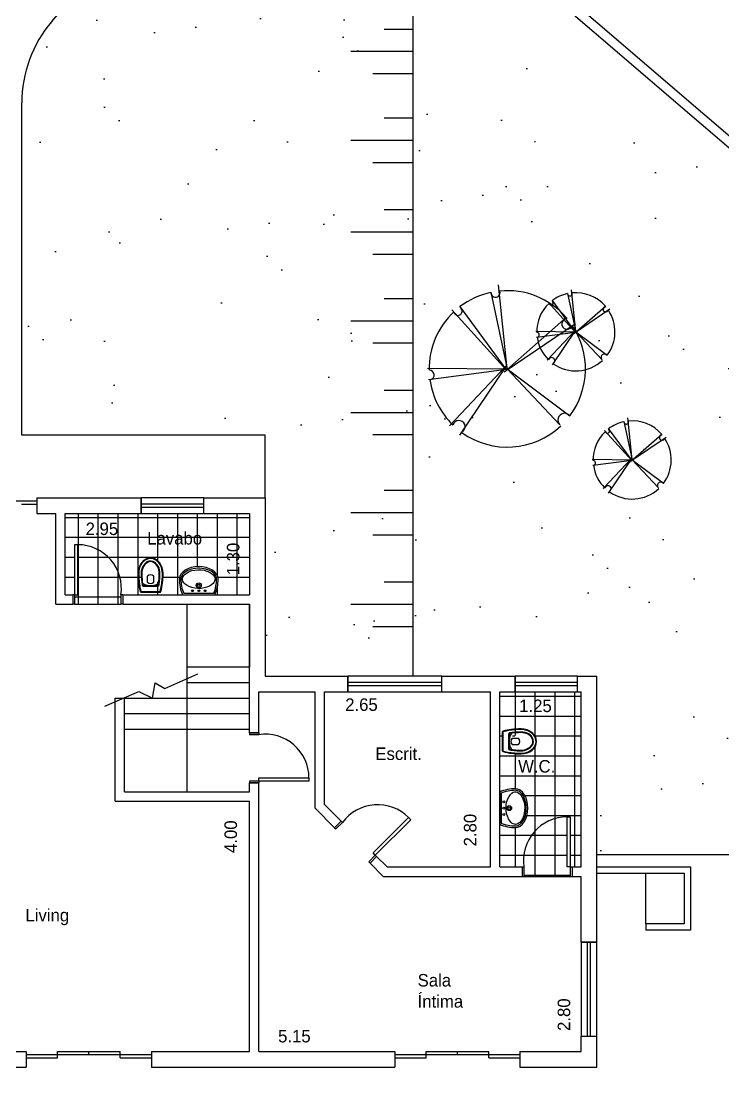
# Model space of a CAD drawing. Extents: x 3.9 to 83.6, y 2.5 to 52.9.
# Drawn here: x 23.47 to 34.69, y 25.51 to 42.72 of the extents above; entities that cross this region are included whole.
import ezdxf

# ---------------------------------------------------------------- set-up
doc = ezdxf.new("R2010")
doc.units = 0
doc.layers.get('0').update_dxf_attribs({"linetype": 'CONTINUOUS'})
doc.layers.get('DEFPOINTS').update_dxf_attribs({"linetype": 'CONTINUOUS'})
for name, color, linetype in [('ARV', 3, 'CONTINUOUS'), ('BLOCO', 5, 'CONTINUOUS'), ('BLOCOS', 5, 'CONTINUOUS'), ('CINZA', 8, 'CONTINUOUS'), ('HACHURA', 1, 'CONTINUOUS'), ('JARDIM', 3, 'CONTINUOUS'), ('PAREDE', 7, 'CONTINUOUS')]:
    doc.layers.add(name, color=color, linetype=linetype)
doc.styles.add('PADRÃO', font='', dxfattribs={"height": 0.2})
doc.styles.get('PADRÃO').set_extended_font_data('AvantGarde Bk BT')
doc.dimstyles.new('PADRÃOS', dxfattribs={"dimtxt": 0.15, "dimasz": 0.1, "dimexe": 1.25, "dimexo": 0.625, "dimgap": 0.1, "dimtad": 0, "dimjust": 1, "dimzin": 1, "dimdsep": 46, "dimtxsty": 'PADRÃO', "dimcen": 2.5, "dimse1": 1, "dimse2": 1, "dimsd1": 1, "dimsd2": 1, "dimclrt": 1, "dimadec": 0, "dimazin": 0, "dimtfac": 1, "dimtdec": 4, "dimtmove": 0, "dimatfit": 3, "dimfxl": 1, "dimtolj": 1, "dimtzin": 0, "dimarcsym": 0})
pattern_1 = [(0, (-121.6713753853966, -118.2436205447964), (0, 0.3175), []), (90, (-121.6713753853966, -118.2436205447964), (-0.3175, 1.944062586693024e-17), [])]
pattern_2 = [(37.50000000000001, (-121.6713753853966, -118.2436205447964), (-0.08000156479920228, 2.447066186646712), [0, -1.9304, 0, -2.159, 0, -2.06375]), (7.499999999999999, (-121.6713753853966, -118.2436205447964), (2.247616415690013, 3.584125502841772), [0, -1.0414, 0, -1.7399, 0, -0.6667500000000001]), (327.5, (-123.2334753853966, -118.2436205447964), (3.95496185120729, 0.007185923392728455), [0, -0.635, 0, -2.286, 0, -2.9845]), (317.5, (-123.2334753853966, -118.2436205447964), (3.817782262361486, 1.114646616286081), [0, -0.3175, 0, -1.4986, 0, -1.7145])]

# ---------------------------------------------------------------- blocks, each defined once
blk = doc.blocks.new('J1')
at = {"layer": 'BLOCO'}
for p, q in [((0, 0.25), (0, 0)), ((1, 0.25), (0, 0.25)), ((1, 0), (1, 0.25)), ((1, 0.1500000000000057), (0, 0.1500000000000057)), ((0, 0.09999999999999432), (1, 0.09999999999999432)), ((0, 0), (1, 0))]:
    blk.add_line(p, q, dxfattribs=at)
blk = doc.blocks.new('J15')
at = {"layer": 'BLOCO'}
for p, q in [((1.5, 0.25), (0, 0.25)), ((0, 0.25), (0, 0)), ((1.5, 0), (1.5, 0.25)), ((1.5, 0.1500000000000057), (0, 0.1500000000000057)), ((0, 0.09999999999999432), (1.5, 0.09999999999999432)), ((0, 0), (1.5, 0))]:
    blk.add_line(p, q, dxfattribs=at)
blk = doc.blocks.new('P80D15')
at = {"layer": 'BLOCO', "ltscale": 0.015}
for p, q in [((0, 0.1500000000000057), (0, 0)), ((0, 0.1500000000000341), (0.03000000000000114, 0.1500000000000341)), ((0, 2.842170943040401e-14), (0.03000000000000114, 0)), ((0.03000000000000114, 0.1500000000000057), (0.03000000000000114, 0)), ((0.7700000000000102, 0.1500000000000057), (0.7700000000000102, 0)), ((0.7700000000000102, 0.1500000000000057), (0.8000000000000114, 0.1500000000000057)), ((0.7699999999999818, 0), (0.8000000000000114, 0)), ((0.8000000000000114, 0.1500000000000057), (0.8000000000000114, 0))]:
    blk.add_line(p, q, dxfattribs=at)
at = {"layer": 'BLOCO'}
blk.add_lwpolyline([(0.7700000000000102, 0.1500000000000057), (0.7199999999999989, 0.1500000000000057), (0.7199999999999989, 0.950000000000017), (0.7700000000000102, 0.950000000000017)], close=True, dxfattribs=at)
at = {"layer": 'BLOCO', "ltscale": 0.015}
blk.add_arc((0.7199999999999989, 0.2524375000000134), 0.6975625000000036, 89.99999999999959, 188.444460412286, dxfattribs=at)
blk = doc.blocks.new('P80E15')
at = {"layer": 'BLOCO', "ltscale": 0.015}
for p, q in [((0.03000000000000114, 0.1500000000000057), (0, 0.1500000000000057)), ((0, 0.1500000000000057), (0, 0)), ((0.03000000000000114, 2.842170943040401e-14), (0, 0)), ((0.03000000000000114, 0.1500000000000057), (0.03000000000000114, 0)), ((0.8000000000000114, 0.1500000000000341), (0.7700000000000102, 0.1500000000000341)), ((0.7700000000000102, 0.1500000000000057), (0.7700000000000102, 0)), ((0.8000000000000114, 2.842170943040401e-14), (0.7700000000000102, 5.684341886080801e-14)), ((0.8000000000000114, 0.1500000000000057), (0.8000000000000114, 0))]:
    blk.add_line(p, q, dxfattribs=at)
at = {"layer": 'BLOCO'}
blk.add_lwpolyline([(0.03000000000000114, 0.1500000000000057), (0.0800000000000125, 0.1500000000000057), (0.0800000000000125, 0.950000000000017), (0.03000000000000114, 0.950000000000017)], close=True, dxfattribs=at)
at = {"layer": 'BLOCO', "ltscale": 0.015}
blk.add_arc((0.0800000000000125, 0.2524375000000134), 0.6975625000000036, 351.555539587714, 90.00000000000041, dxfattribs=at)
blk = doc.blocks.new('A_03')
at = {"layer": 'ARV'}
for p, q in [((-0.032337625504681, 0.05443275957492233), (-0.1019798469358193, 0.7261946558607519)), ((-0.1642795977368223, 0.6668615598597967), (-0.032337625504681, 0.05443275957492233)), ((-0.03968009613487311, 0.04386405184976638), (-0.4757783517417806, 0.5259454568575279)), ((-0.4134786009408344, 0.5556120048580055), (-0.03968009613487311, 0.04386405184976638)), ((-0.05748002493510285, 0.02903077784952757), (0.4409179814728645, 0.4666123608565726)), ((0.5121176966740109, 0.4146959018557368), (-0.05748002493510285, 0.02903077784952757)), ((-0.03968009613487311, 0.05128068884988579), (-0.6715775685449898, 0.0586973258500052)), ((-0.6626776041447897, -0.0303023181514277), (-0.03968009613487311, 0.05128068884988579)), ((-0.493578280542124, -0.4011341681573413), (-0.03968009613487311, 0.08094723685036342)), ((-0.03968009613487311, 0.08094723685036342), (-0.4134786009408344, -0.4753005381585353)), ((-0.032337625504681, 0.05443275957492233), (0.4676178746732944, -0.3195511611560278)), ((0.3875181950720048, -0.3937175311572219), (-0.032337625504681, 0.05443275957492233))]:
    blk.add_line(p, q, dxfattribs=at)
for centre, radius, start, end in [((-0.032337625504681, 0.05443275957492233), 0.625, 102.1580021321499, 127.2525657253544), ((-0.1274007985194316, 0.6640590258750763), 0.0369851325325624, 175.6542691674021, 19.69378780220451), ((-0.032337625504681, 0.05443275957492233), 0.625, 41.05407258653979, 95.53111248444131), ((-0.4268285475410494, 0.5158291639893946), 0.03342961899939723, 201.2820980855948, 48.27356464714219), ((-0.032337625504681, 0.05443275957492233), 0.625, 133.2426416252084, 180.9743240911506), ((0.4457326779623259, 0.4136262157234682), 0.04269394024099429, 89.20944815037899, 344.6285751873363), ((-0.032337625504681, 0.05443275957492233), 0.625, 323.20224696077, 33.82113850428491), ((-0.655096152989131, 0.006088647395870339), 0.03779840815212959, 285.684587972767, 88.0009588524843), ((-0.032337625504681, 0.05443275957492233), 0.625, 187.8759657920728, 225.8833292057394), ((0.4262195554180721, -0.3551779883457584), 0.05461768626331568, 40.71483655850493, 224.8799671179474), ((-0.4191915611808099, -0.4078929817018206), 0.04974913855978236, 310.6567489998404, 163.4448207669662), ((-0.032337625504681, 0.05443275957492233), 0.625, 234.6714608478307, 313.1329856187737)]:
    blk.add_arc(centre, radius, start, end, dxfattribs=at)
blk = doc.blocks.new('*D32')
at = {"layer": 'DEFPOINTS', "color": 0, "linetype": 'ByBlock', "ltscale": 0.015}
for p in [(145.8357540076092, 153.0989705074104), (148.7857540076092, 153.0989705074104), (148.7857540076092, 152.8520087172296)]:
    blk.add_point(p, dxfattribs=at)
at = {"color": 1, "linetype": 'ByBlock', "ltscale": 0.015, "insert": (146.4249710405762, 152.8520087172296), "char_height": 0.2, "attachment_point": 5, "style": 'PADRÃO'}
blk.add_mtext('\\A1;2.95', dxfattribs=at)
blk = doc.blocks.new('*D33')
at = {"layer": 'DEFPOINTS', "color": 0, "linetype": 'ByBlock', "ltscale": 0.015}
for p in [(148.5247945223421, 153.0989705074104), (148.7857540076092, 153.0989705074104), (148.7857540076092, 151.7989705074104)]:
    blk.add_point(p, dxfattribs=at)
at = {"color": 1, "linetype": 'ByBlock', "ltscale": 0.015, "insert": (148.5247945223421, 152.3701930348829), "char_height": 0.2, "attachment_point": 5, "rotation": 90, "style": 'PADRÃO'}
blk.add_mtext('\\A1;1.30', dxfattribs=at)
blk = doc.blocks.new('*D38')
at = {"layer": 'DEFPOINTS', "color": 0, "linetype": 'ByBlock', "ltscale": 0.015}
for p in [(148.7857540076092, 144.9359863430132), (143.6857540076092, 144.4989705074104), (148.7857540076092, 144.4989705074104)]:
    blk.add_point(p, dxfattribs=at)
at = {"color": 1, "linetype": 'ByBlock', "ltscale": 0.015, "insert": (144.252168842774, 144.9359863430132), "char_height": 0.2, "attachment_point": 5, "style": 'PADRÃO'}
blk.add_mtext('\\A1;5.10', dxfattribs=at)
blk = doc.blocks.new('*D39')
at = {"layer": 'DEFPOINTS', "color": 0, "linetype": 'ByBlock', "ltscale": 0.015}
for p in [(148.7857540076092, 148.4989705074104), (148.4864081886451, 144.4989705074104), (148.7857540076092, 144.4989705074104)]:
    blk.add_point(p, dxfattribs=at)
at = {"color": 1, "linetype": 'ByBlock', "ltscale": 0.015, "insert": (148.4864081886451, 147.9328303975203), "char_height": 0.2, "attachment_point": 5, "rotation": 90, "style": 'PADRÃO'}
blk.add_mtext('\\A1;4.00', dxfattribs=at)
blk = doc.blocks.new('*D40')
at = {"layer": 'DEFPOINTS', "color": 0, "linetype": 'ByBlock', "ltscale": 0.015}
for p in [(152.7857540076092, 150.2489705074104), (154.0303113588907, 150.2489705074104), (154.0303113588907, 150.0230237951251)]:
    blk.add_point(p, dxfattribs=at)
at = {"color": 1, "linetype": 'ByBlock', "ltscale": 0.015, "insert": (153.3571138977191, 150.0230237951251), "char_height": 0.2, "attachment_point": 5, "style": 'PADRÃO'}
blk.add_mtext('\\A1;1.25', dxfattribs=at)
blk = doc.blocks.new('*D41')
at = {"layer": 'DEFPOINTS', "color": 0, "linetype": 'ByBlock', "ltscale": 0.015}
for p in [(149.9857540076092, 150.2489705074104), (152.6357540076092, 150.2489705074104), (152.6357540076092, 150.042191677999)]:
    blk.add_point(p, dxfattribs=at)
at = {"color": 1, "linetype": 'ByBlock', "ltscale": 0.015, "insert": (150.5749710405762, 150.042191677999), "char_height": 0.2, "attachment_point": 5, "style": 'PADRÃO'}
blk.add_mtext('\\A1;2.65', dxfattribs=at)
blk = doc.blocks.new('*D42')
at = {"layer": 'DEFPOINTS', "color": 0, "linetype": 'ByBlock', "ltscale": 0.015}
for p in [(152.3136538768138, 150.2489705074104), (152.6357540076092, 150.2489705074104), (152.6357540076092, 147.4489705074104)]:
    blk.add_point(p, dxfattribs=at)
at = {"color": 1, "linetype": 'ByBlock', "ltscale": 0.015, "insert": (152.3136538768138, 148.0380501777401), "char_height": 0.2, "attachment_point": 5, "rotation": 90, "style": 'PADRÃO'}
blk.add_mtext('\\A1;2.80', dxfattribs=at)
blk = doc.blocks.new('*D43')
at = {"layer": 'DEFPOINTS', "color": 0, "linetype": 'ByBlock', "ltscale": 0.015}
for p in [(153.8132047202257, 147.2989705074104), (154.0857540076092, 147.2989705074104), (154.0857540076092, 144.4989705074104)]:
    blk.add_point(p, dxfattribs=at)
at = {"color": 1, "linetype": 'ByBlock', "ltscale": 0.015, "insert": (153.8132047202257, 145.0880501777401), "char_height": 0.2, "attachment_point": 5, "rotation": 90, "style": 'PADRÃO'}
blk.add_mtext('\\A1;2.80', dxfattribs=at)
blk = doc.blocks.new('*D44')
at = {"layer": 'DEFPOINTS', "color": 0, "linetype": 'ByBlock', "ltscale": 0.015}
for p in [(154.0857540076092, 144.7436651042603), (148.9357540076092, 144.4989705074104), (154.0857540076092, 144.4989705074103)]:
    blk.add_point(p, dxfattribs=at)
at = {"color": 1, "linetype": 'ByBlock', "ltscale": 0.015, "insert": (149.5023062054114, 144.7436651042603), "char_height": 0.2, "attachment_point": 5, "style": 'PADRÃO'}
blk.add_mtext('\\A1;5.15', dxfattribs=at)
blk = doc.blocks.new('VASOSAN')
at = {"layer": 'BLOCOS'}
for p, q in [((-0.04999870165021036, 0.1999637913173729), (-0.04999870165021036, 0.300036208682684)), ((0.05000129834978395, 0.2000000000000171), (0.05000129834978395, 0.3000000000000398)), ((-0.1449592708755176, 0.04000000000002046), (0.1449618675667352, 0.04000000000002046)), ((-0.144958964094414, 0.05000000000001137), (0.144958964094414, 0.05000000000001137)), ((-0.1156907586723577, 0.1400000000000148), (0.1156608751354042, 0.1400000000000148)), ((-0.1156899891503542, 0.1500000000000057), (0.1156563640565906, 0.1500000000000057))]:
    blk.add_line(p, q, dxfattribs=at)
for centre, radius, start, end in [((-1.681254687468936e-05, 0.2500000000000284), 0.07072348561596478, 44.98962509969003, 134.9688828081831), ((-1.681254687468936e-05, 0.2500000000000284), 0.07072348561596478, 225.0311171918169, 315.01037490031), ((-0.1449592708755176, 0.06000000000784667), 0.02, 195.5363314444965, 269.9999999879495), ((-0.1449589640944282, 0.0600000000000307), 0.01, 195.5346797106506, 270), ((-0.1156907586724003, 0.1599999999999966), 0.02, 189.3867869031125, 270.0000000001221), ((-0.1156899891503826, 0.1599999999999113), 0.01, 189.3843767903272, 270.0000000002443), ((0.1156563640566048, 0.1599999999999397), 0.01, 269.9999999999185, 350.5758748885445), ((0.1156608751354185, 0.1600000000000534), 0.02, 269.9999999999593, 350.5771305827586), ((0.1449589640941156, 0.06000000000059913), 0.01, 270.0000000017912, 344.483103753554), ((0.1449618675666784, 0.06000000000008754), 0.02, 270.0000000001221, 344.463668535786)]:
    blk.add_arc(centre, radius, start, end, dxfattribs=at)
for centre, major_axis, ratio, start_param, end_param in [((1.298349786793551e-06, 0.3400000000000034), (0, 0.25), 0.8000000000000114, 4.71238898038469, 7.853981633974483), ((1.298349786793551e-06, 0.3400000000000034), (0, 0.5), 0.4000000000000057, 1.570796326794897, 2.178171401941273), ((3.162615456631102e-06, 0.2000000000000171), (-0.1315416254084454, 0), 0.380107846735427, 0, 3.141592653589793), ((1.298349786793551e-06, 0.3400000000000034), (0, 0.5), 0.4000000000000057, 4.10501390519934, 4.71238898038469)]:
    blk.add_ellipse(centre, major_axis=major_axis, ratio=ratio, start_param=start_param, end_param=end_param, dxfattribs=at)
for points, knots in [([(0.1900012983497845, 0.3400000000000034), (0.1900012983497845, 0.3848761319792686), (0.1797393390216371, 0.4296688513161939), (0.1275724019719462, 0.5345347987748141), (0.06728061332151469, 0.5774883381547511), (-0.05557463358574921, 0.5822833263597715), (-0.1176873313140447, 0.5442092108278018), (-0.1772271428546759, 0.4396819034496957), (-0.1899987016502109, 0.3899119131999385), (-0.1899987016502109, 0.3400000000000034)], [4.71238898038469, 4.71238898038469, 4.71238898038469, 4.71238898038469, 5.268704666077937, 5.268704666077937, 6.251971787216637, 6.251971787216637, 7.235238908355337, 7.235238908355337, 7.853981633974483, 7.853981633974483, 7.853981633974483, 7.853981633974483]), ([(0.1500012983497925, 0.3400000000000034), (0.1500012983497925, 0.3788440209133057), (0.1410350669412708, 0.4175642631073231), (0.09785548235792874, 0.5046356523495774), (0.05186252916044509, 0.5365242863162791), (-0.035906470330346, 0.5428969122828846), (-0.08268716521656927, 0.5186239494114204), (-0.136675398657502, 0.4336095243094746), (-0.1499987016502189, 0.3869668551708401), (-0.1499987016502189, 0.3400000000000034)], [4.71238898038469, 4.71238898038469, 4.71238898038469, 4.71238898038469, 5.267303564860582, 5.267303564860582, 6.225165062483076, 6.225165062483076, 7.18302656010557, 7.18302656010557, 7.853981633974483, 7.853981633974483, 7.853981633974483, 7.853981633974483]), ([(0.1400012983497874, 0.3400000000000034), (0.1400012983497874, 0.3772837390730786), (0.1313244408788421, 0.4146147677288923), (0.08614040026922964, 0.5057958350239744), (0.03502463044166859, 0.5349710805647021), (-0.04931088296146413, 0.5246485128546965), (-0.08846614740087944, 0.4978919085569657), (-0.1301770436703151, 0.4186244413023701), (-0.139998701650228, 0.3793231752999873), (-0.139998701650228, 0.3400000000000034)], [4.71238898038469, 4.71238898038469, 4.71238898038469, 4.71238898038469, 5.266984672173268, 5.266984672173268, 6.376176055750425, 6.376176055750425, 7.268653195712185, 7.268653195712185, 7.853981633974483, 7.853981633974483, 7.853981633974483, 7.853981633974483]), ([(-0.1899987016502109, 0.3400000000000034), (-0.1899987016502109, 0.2628456380244302), (-0.1826597402104682, 0.1857481592563204), (-0.1646350625580055, 0.0962993025843275), (-0.1598779088782436, 0.07633152029333701), (-0.1545936493339752, 0.05732178411361133)], [1.570796326794897, 1.570796326794897, 1.570796326794897, 1.570796326794897, 2.037455774227855, 2.037455774227855, 2.178171373096618, 2.178171373096618, 2.178171373096618, 2.178171373096618]), ([(0.1255213970934932, 0.158362586435743), (0.1304959230626253, 0.1883329397418549), (0.1342856674288981, 0.2197754344096836), (0.1388984311594896, 0.280892952358073), (0.1400012983497874, 0.3104504303007616), (0.1400012983497874, 0.3400000000000034)], [4.319424209334854, 4.319424209334854, 4.319424209334854, 4.319424209334854, 4.526146784234752, 4.526146784234752, 4.71238898038469, 4.71238898038469, 4.71238898038469, 4.71238898038469]), ([(0.1353910129756457, 0.1567256052765629), (0.1406375926198677, 0.1883393074453181), (0.1445703338030171, 0.2215366219332111), (0.1489940345178695, 0.2833246268364178), (0.1500012983497925, 0.3116621455754114), (0.1500012983497925, 0.3400000000000034)], [4.319414935773391, 4.319414935773391, 4.319414935773391, 4.319414935773391, 4.53527739023095, 4.53527739023095, 4.71238898038469, 4.71238898038469, 4.71238898038469, 4.71238898038469]), ([(0.1545944801337669, 0.0573247746568768), (0.1714080019636555, 0.1178830224408784), (0.1827947395838834, 0.188231392050767), (0.1891612343353728, 0.2873542333339003), (0.1900012983497845, 0.3136769834079587), (0.1900012983497845, 0.3400000000000034)], [4.105016649121983, 4.105016649121983, 4.105016649121983, 4.105016649121983, 4.553177186481221, 4.553177186481221, 4.71238898038469, 4.71238898038469, 4.71238898038469, 4.71238898038469])]:
    blk.add_open_spline(points, degree=3, knots=knots, dxfattribs=at)
for points in [[(-0.1499987016502189, 0.3400000000000034), (-0.1499987016502189, 0.2771333061211863), (-0.1449377691834997, 0.2142947379843179), (-0.1354229546785177, 0.1567380311504962)], [(-0.1399987016502138, 0.3400000000000034), (-0.1399987016502138, 0.2776703725988909), (-0.1349701841103865, 0.2153313553609451), (-0.1255561557510418, 0.1583694305881238)]]:
    blk.add_open_spline(points, degree=3, dxfattribs=at)
blk = doc.blocks.new('LAVAT')
at = {"layer": 'BLOCOS'}
for p, q in [((-0.2573623180961135, 0), (0.2573623180960993, 0)), ((-0.2410322495695425, 0.02500000000000568), (0.2410322495695283, 0.02500000000000568))]:
    blk.add_line(p, q, dxfattribs=at)
for centre, radius in [((-2.842170943040401e-14, 0.1500000000000057), 0.04), ((-0.09999999999999432, 0.06499999999999773), 0.015), ((-2.842170943040401e-14, 0.1500000000000057), 0.02), ((0, 0.06499999999999773), 0.015), ((0.09999999999999432, 0.06499999999999773), 0.015)]:
    blk.add_circle(centre, radius, dxfattribs=at)
for centre, radius, start, end in [((0.3099999999999739, 0.25), 0.6200000000000045, 180, 203.779994731564), ((0.3099999999999739, 0.25), 0.5951987399818819, 180.0000000000055, 202.2113997706397), ((-0.3099999999999739, 0.25), 0.5951987399818819, 337.7886002293573, 359.9999999999946), ((-0.3099999999999739, 0.25), 0.6200000000000045, 336.2200052684331, 7.016477563892661e-15)]:
    blk.add_arc(centre, radius, start, end, dxfattribs=at)
blk.add_ellipse((-2.842170943040401e-14, 0.25), major_axis=(0.3100000000000023, 0), ratio=0.645161290322576, start_param=0, end_param=3.141592653589793, dxfattribs=at)
for points, knots in [([(0.2849999999999824, 0.2500000000000284), (0.2849999999999682, 0.300317964642403), (0.2452497040517159, 0.3541887687748044), (0.1008916727811169, 0.4227595909021034), (3.167234224576987e-05, 0.4339558931305021), (-0.1743068501371283, 0.3989778962069579), (-0.2442601782461509, 0.3532994974840165), (-0.2803506487652356, 0.2860131679577762), (-0.2851229441039038, 0.2679846562883483), (-0.285198739981908, 0.2499999999999716)], [0, 0, 0, 0, 0.9361481793933827, 0.9361481793933827, 1.872296358786765, 1.872296358786765, 2.808444538180148, 2.808444538180148, 3.13938546545754, 3.13938546545754, 3.13938546545754, 3.13938546545754]), ([(0.2599999999999625, 0.2500000000000284), (0.2599999999999625, 0.2784978981889878), (0.242078010852012, 0.3126567214920613), (0.1643569005752425, 0.3704649949829673), (0.1030052039381815, 0.3920693254798095), (-0.02877373062847255, 0.4037223597623836), (-0.0976825814684048, 0.3936467971219031), (-0.2034406750199054, 0.3477822861136133), (-0.2396263539294523, 0.3143366745038918), (-0.2661732608932681, 0.2526194074667387), (-0.2627272874450739, 0.2240541362115209), (-0.2158391141528142, 0.162032776211305), (-0.168127663237712, 0.1314918993692231), (-0.04805875393354597, 0.09792981637818343), (0.02266607553652022, 0.095757041570522), (0.1477154277714732, 0.1225128520000851), (0.2007272141554637, 0.1503951910720218), (0.2508407150234859, 0.2045307616155014), (0.2599999999999767, 0.2286312563089723), (0.2599999999999625, 0.2500000000000284)], [0, 0, 0, 0, 0.718091798041799, 0.718091798041799, 1.436183596083598, 1.436183596083598, 2.154275394125397, 2.154275394125397, 2.872367192167196, 2.872367192167196, 3.590458990208995, 3.590458990208995, 4.308550788250794, 4.308550788250794, 5.026642586292593, 5.026642586292593, 5.744734384334392, 5.744734384334392, 6.283185307179586, 6.283185307179586, 6.283185307179586, 6.283185307179586])]:
    blk.add_open_spline(points, degree=3, knots=knots, dxfattribs=at)

msp = doc.modelspace()

# ---------------------------------------------------------------- hatches: boundary and pattern name
at = {"layer": 'HACHURA', "ltscale": 0.015}
h = msp.add_hatch(dxfattribs=at)
h.set_pattern_fill('NET', color=256, scale=0.1, style=0)
h.set_pattern_definition(pattern_1)
h.paths.add_polyline_path([(24.36735592925311, 34.35534996261399), (24.3673559292531, 33.55534996261397), (24.31735592925309, 33.55534996261397), (24.3173559292531, 33.40534996261397), (25.05735592925311, 33.40534996261397), (25.05735592925311, 33.55534996261395, 0.4580704259902363)])
edge = h.paths.add_edge_path()
edge.add_line((25.05735592925311, 33.555349962614), (25.08735592925311, 33.555349962614))
edge.add_line((25.08735592925311, 33.555349962614), (26.04465192524554, 33.55534996261399))
edge.add_arc((26.61201424334573, 33.80534996261397), 0.6200000000000047, 180, 203.7799947314104, ccw=False)
edge.add_ellipse((26.30201424334572, 33.80534996261397), major_axis=(0.3100000000000023, 0), ratio=0.645161290322576, start_angle=0, end_angle=180, ccw=False)
edge.add_arc((25.99201424334578, 33.80534996261397), 0.6200000000000034, 336.2200052685881, 359.9999999999619, ccw=False)
edge.add_line((26.55937656144595, 33.55534996261397), (27.11437862221263, 33.55534996261397))
edge.add_line((27.11437862221263, 33.55534996261397), (27.11437862221263, 34.85534996261399))
edge.add_line((27.11437862221263, 34.85534996261399), (26.38193478443088, 34.85534996261399))
edge.add_line((26.38193478443088, 34.85534996261399), (25.38193478443088, 34.85534996261399))
edge.add_line((25.38193478443088, 34.85534996261399), (24.16437862221261, 34.85534996261398))
edge.add_line((24.16437862221261, 34.85534996261398), (24.16437862221261, 33.55534996261397))
edge.add_line((24.16437862221261, 33.55534996261397), (24.28735592925307, 33.55534996261397))
edge.add_line((24.28735592925307, 33.55534996261397), (24.31735592925309, 33.55534996261397))
edge.add_line((24.31735592925309, 33.55534996261397), (24.31735592925309, 34.35534996261398))
edge.add_line((24.31735592925309, 34.35534996261398), (24.36735592925301, 34.35534996261399))
edge.add_arc((24.36735592925311, 33.65778746261398), 0.6975625000000024, -8.444460412283718, 90.00000000000807, ccw=False)
edge = h.paths.add_edge_path(flags=16)
edge.add_ellipse((25.53149845709169, 33.89534996261398), major_axis=(0, 0.25), ratio=0.8000000000000114, start_angle=270, end_angle=450, ccw=False)
edge.add_ellipse((25.53149845709169, 33.89534996261398), major_axis=(0, 0.5), ratio=0.4000000000000057, start_angle=235.1999716104384, end_angle=270, ccw=False)
edge.add_arc((25.67645902630856, 33.61534996261399), 0.02000000000000036, 270.0000000000407, 348.17726239666234, ccw=False)
edge.add_line((25.67645902630858, 33.59534996261399), (25.38653788786638, 33.59534996261399))
edge.add_arc((25.38653788786856, 33.61534996261399), 0.01999999999999963, 191.8227371116409, 269.9999999937712, ccw=False)
edge.add_ellipse((25.53149845709169, 33.89534996261398), major_axis=(0, 0.5), ratio=0.4000000000000057, start_angle=90, end_angle=124.80002838732861, ccw=False)
h.paths.add_polyline_path([(24.41437862221262, 34.7625090515541), (25.09281268814669, 34.7625090515541), (25.09281268814669, 34.45426729331234), (24.41437862221262, 34.45426729331234)], flags=24)
h.paths.add_polyline_path([(26.69929825782461, 33.80534996261396), (26.69929825782461, 34.44779501755902), (27.00754001606637, 34.44779501755902), (27.00754001606637, 33.80534996261396)], flags=24)
h.paths.add_polyline_path([(25.41055618600266, 34.30317755572306), (26.47422376842025, 34.30317755572306), (26.47422376842025, 34.60956491836042), (25.41055618600266, 34.60956491836042)], flags=24)
h = msp.add_hatch(dxfattribs=at)
h.set_pattern_fill('NET', color=256, scale=0.1, style=0)
h.set_pattern_definition(pattern_1)
h.paths.add_polyline_path([(32.19191079743021, 30.00534996261399, 0.4580704259902404), (31.50191079743021, 29.20534996261395), (31.50191079743022, 29.05534996261397), (32.24191079743022, 29.05534996261398), (32.24191079743023, 29.20534996261398), (32.19191079743021, 29.20534996261398)])
edge = h.paths.add_edge_path()
edge.add_line((32.1919107974302, 30.00534996261399), (32.24191079743022, 30.00534996261399))
edge.add_line((32.24191079743022, 30.00534996261399), (32.24191079743023, 29.20534996261398))
edge.add_line((32.24191079743023, 29.20534996261398), (32.27191079743022, 29.20534996261398))
edge.add_line((32.27191079743022, 29.20534996261398), (32.41437862221264, 29.20534996261398))
edge.add_line((32.41437862221264, 29.20534996261398), (32.41437862221264, 32.00534996261398))
edge.add_line((32.41437862221264, 32.00534996261398), (32.35893597349408, 32.00534996261396))
edge.add_line((32.35893597349408, 32.00534996261396), (31.35893597349408, 32.00534996261396))
edge.add_line((31.35893597349408, 32.00534996261396), (31.11437862221262, 32.00534996261399))
edge.add_line((31.11437862221262, 32.00534996261399), (31.11437862221262, 30.40254018490296))
edge.add_arc((31.36437862221262, 29.83517786680278), 0.6200000000000047, 89.99999999999972, 113.7799947314119, ccw=False)
edge.add_ellipse((31.36437862221263, 30.14517786680278), major_axis=(-5.694419545274096e-17, -0.3100000000000023), ratio=0.645161290322576, start_angle=0, end_angle=180, ccw=False)
edge.add_arc((31.36437862221263, 30.45517786680273), 0.6200000000000033, 246.22000526858739, 269.9999999999616, ccw=False)
edge.add_line((31.11437862221263, 29.88781554870256), (31.11437862221263, 29.20534996261398))
edge.add_line((31.11437862221263, 29.20534996261398), (31.47191079743021, 29.20534996261398))
edge.add_line((31.47191079743021, 29.20534996261398), (31.5019107974302, 29.20534996261401))
edge.add_arc((32.19191079743021, 29.30778746261399), 0.6975625000000039, 90.00000000000063, 188.4444604122836, ccw=False)
edge = h.paths.add_edge_path(flags=16)
edge.add_ellipse((31.45437862221266, 31.21214353663825), major_axis=(0.25, -3.59863641706884e-15), ratio=0.8000000000000114, start_angle=270, end_angle=450, ccw=False)
edge.add_ellipse((31.45437862221266, 31.21214353663825), major_axis=(0.5, -7.19727283413768e-15), ratio=0.4000000000000057, start_angle=235.1999716104384, end_angle=270, ccw=False)
edge.add_arc((31.17437862221267, 31.06718296742137), 0.01999999999999858, 180.0000000000407, 258.1772623964207, ccw=False)
edge.add_line((31.15437862221267, 31.06718296742136), (31.15437862221268, 31.35710410586356))
edge.add_arc((31.17437862221268, 31.35710410586138), 0.01999999999999964, 101.82273711171479, 179.9999999937712, ccw=False)
edge.add_ellipse((31.45437862221266, 31.21214353663825), major_axis=(0.5, -7.19727283413768e-15), ratio=0.4000000000000057, start_angle=90, end_angle=124.80002838732861, ccw=False)
h.paths.add_polyline_path([(31.36437862221264, 31.93352412944961), (32.00709840243242, 31.93352412944961), (32.00709840243242, 31.62528237120785), (31.36437862221264, 31.62528237120785)], flags=24)
h.paths.add_polyline_path([(31.35227292207239, 30.65838962047549), (32.06477292207239, 30.65838962047549), (32.06477292207239, 30.97034016992603), (31.35227292207239, 30.97034016992603)], flags=24)
at = {"layer": 'JARDIM', "ltscale": 0.015}
h = msp.add_hatch(dxfattribs=at)
h.set_pattern_fill('AR-SAND', color=256, scale=0.05, style=0)
h.set_pattern_definition(pattern_2)
h.paths.add_polyline_path([(29.72781261109506, 45.02293907121764), (29.72781261109503, 32.25534996261399), (30.18693069379776, 32.25534996261399), (31.35893597349411, 32.25534996261405), (32.35893597349408, 32.25534996261396), (32.66437862221264, 32.25534996261402), (32.66437862221264, 29.40529371543352), (36.41437862221267, 29.40529371543352), (36.41437862221267, 23.00534996261391), (46.27884544985918, 23.00534996261393), (46.27884544985923, 11.1656767162734), (30.69858035281447, 11.1656767162734), (30.69858035281447, 23.00534996261391), (29.72781261109506, 23.00534996261391), (29.72781261109507, 11.23986179710102), (39.65904526734718, 2.735192350413655), (56.34950809353051, 22.22529370078617)])
h.paths.add_polyline_path([(50.58966728240353, 23.25298713204144), (50.58325845152697, 23.31480607311117), (50.57763558804966, 23.30883407758789)], flags=0)
h.paths.add_polyline_path([(49.91538251743257, 22.32446872988018), (49.8581894020021, 22.23935992715628, 0.000230077064914007), (49.85912256111172, 22.23868717138259, 0.2776216076969483)], flags=16)
h.paths.add_polyline_path([(49.33969414292739, 23.26118167836393), (50.56141993371953, 23.24684217377716), (49.77797402726083, 24.11289632207358, -0.2494117660144056), (49.73584734616681, 24.1594649321265), (49.73267710068778, 24.16296945519005, 0.2050076759110516)], flags=16)
h.paths.add_polyline_path([(50.32561427979564, 24.47477926322167, 1.209450783903569), (50.46918446525333, 24.49716713942451, -0.2470778442524053), (51.54698601110486, 24.05675379698704, 1.028456127406386), (51.54941978177389, 23.88606258926817), (51.62367858378953, 23.93634198646627, 0.03863615137704151), (51.62814125111342, 23.94873982970923, -0.3183349150126046), (51.59043486577423, 22.5040116691094, 0.003026774066192426), (51.58957828275904, 22.50501929057994), (51.55175153920495, 22.53331499661339, 0.8075926180592709), (51.42482533852683, 22.36154700589328), (51.42937892355901, 22.35668655057497, -0.01524647078739702), (51.42482533852682, 22.36154700589329), (50.59927302131705, 23.24273405354212), (50.5393824835427, 23.20218316859073), (50.5742750592041, 23.23281801924584), (50.56509349180965, 23.24538802222634), (49.38108553358897, 23.09033936103074, -0.1924511930274333), (49.32544420737524, 23.08305299688371), (50.56509349180966, 23.24538802222634), (49.83286246947382, 24.24784715994817, -0.1098075658983573)], flags=16)
h.paths.add_polyline_path([(53.13181154179922, 23.02744793479877), (53.14646267686118, 23.0118094462611), (53.14044682968425, 23.03973291903428), (53.13912020623097, 23.03832392353651)], flags=16)
h.paths.add_polyline_path([(52.76806027039632, 23.50923946021441), (53.11325742523893, 23.03664811727504), (53.14646267686116, 23.01180944626106), (53.08488924743094, 23.60574058264476, -0.8159953532952553), (53.01443617555724, 23.62270551185116, 0.1097712579974304), (52.76813165643095, 23.50929375654657, 3.587546826985753e-05)], flags=16)
h.paths.add_polyline_path([(52.71955270874282, 23.46504834630357), (52.74061604928982, 23.44176404127712, 4.009433941230675)], flags=16)
h.paths.add_polyline_path([(52.5421718024539, 22.9304855607557, -0.1034839593330114), (52.5274023586736, 22.92584827801923, 0.1674121683567263), (52.71168097331998, 22.5628218403455, -1.550787014183429), (52.78119031621527, 22.50465946593162, 0.3591750248371404), (53.57482075794046, 22.556689292484, -1.154547800789975), (53.64684646854653, 22.63732171479503, 0.3166255493117729), (53.66785042749345, 23.35645392030734), (53.66346832755418, 23.35348687347346, -0.2836968950462618), (53.62633892654635, 23.32834717487441), (53.12132027743072, 22.98640746453568), (53.14656305042901, 23.00857001820978), (53.13912020623098, 23.00865737553605)], flags=16)
h.paths.add_polyline_path([(51.59384053161505, 20.49335813143987), (51.56524397389982, 20.45080373007791, 0.0002300770649124387), (51.56571055345462, 20.45046735219107, 0.2776216076969599)], flags=16)
h.paths.add_polyline_path([(51.31155964029583, 20.87431182328453), (51.29887137658638, 20.87265026494163, 0.08722999500857073), (51.31192259591295, 20.87165616427868, -0.001072140143955764)], flags=16)
h.paths.add_polyline_path([(51.55258050763567, 21.45504734647386), (51.89777766247831, 20.98245600353448), (51.91202685553321, 20.9717971167255), (51.9249670669236, 20.98554080529372), (51.8034665194617, 21.54950413900167, -0.1344466807699689), (51.79895641279658, 21.56851339811061, 0.1097712579974304), (51.5526518936703, 21.45510164280602, 3.587546826899723e-05)], flags=16)
h.paths.add_polyline_path([(51.50407294598217, 21.41085623256302), (51.52513628652918, 21.38757192753657, 4.009433941229604)], flags=16)
h.paths.add_polyline_path([(51.93129910498186, 20.95456738693194), (51.86653395737783, 21.57928551730832, -0.2488733146659004), (52.40964227845119, 21.35950066499329, 1.028456127406794), (52.4108591637857, 21.27415506113385), (52.44798856479353, 21.29929475973291, 0.5397466437558739), (52.4096422784512, 21.35950066499328, -0.3483743443910516), (52.43136670578588, 20.58312960105447, 1.011982069816452), (52.34856194216214, 20.51189726944645), (52.35083873467833, 20.50946704178718, -0.01524647078805872), (52.34856194216214, 20.51189726944645), (51.9357857835573, 20.95249079327084), (51.90584051467007, 20.93221535079511)], flags=16)
h.paths.add_polyline_path([(32.89415806934328, 35.24619692907695), (32.86556151162805, 35.203642527715, 0.0002300770649164065), (32.86602809118286, 35.20330614982815, 0.2776216076969474)], flags=16)
h.paths.add_polyline_path([(32.61187717802406, 35.62715062092161), (32.59918891431461, 35.62548906257871, 0.08722999500866428), (32.61224013364119, 35.62449496191576, -0.001072140143957557)], flags=16)
h.paths.add_polyline_path([(32.85289804536391, 36.20788614411094), (33.19809520020653, 35.73529480117157), (33.21234439326145, 35.72463591436258), (33.22528460465183, 35.73837960293079), (33.10378405718993, 36.30234293663876, -0.1344466807699697), (33.09927395052482, 36.32135219574769, 0.1097712579974316), (32.85296943139853, 36.2079404404431, 3.587546826759559e-05)], flags=16)
h.paths.add_polyline_path([(33.73168424351409, 35.33596839869153, 0.3166255493117888), (33.75268820246102, 36.05510060420387), (33.74830610252176, 36.05213355736999, -0.2836968950461883), (33.71117670151394, 36.02699385877094), (33.23610332128553, 35.70532959090792), (33.64887947989038, 35.26473606708353, -1.01198206984213)], flags=16)
h.paths.add_polyline_path([(33.22355733971433, 35.70033030842692), (33.23348831869281, 35.68935218540673), (33.23163657340192, 35.70721393511094), (33.23140082539663, 35.70721670210631)], flags=16)
h.paths.add_polyline_path([(30.56121105206465, 36.23695639685261), (30.50401793663418, 36.1518475941287, 0.000230077064914423), (30.5049510957438, 36.15117483835502, 0.2776216076969526)], flags=16)
h.paths.add_polyline_path([(29.9966492694262, 36.99886378054194), (29.97127274200731, 36.99554066385613, 0.08722999500859548), (29.99737518066046, 36.99355246253024, -0.001072140143955856)], flags=16)
h.paths.add_polyline_path([(31.2354958170356, 37.16547479901388), (31.22908698615904, 37.22729374008358), (31.22346412268174, 37.22132174456031)], flags=16)
h.paths.add_polyline_path([(31.9943232968903, 37.29362810886804), (31.96572673917507, 37.25107370750609, 0.0002300770649164054), (31.96619331872988, 37.25073732961924, 0.2776216076969575)], flags=16)
h.paths.add_polyline_path([(31.71204240557109, 37.6745818007127), (31.69935414186163, 37.6729202423698, 0.08722999500864083), (31.71240536118821, 37.67192614170685, -0.001072140143957172)], flags=16)
h.paths.add_polyline_path([(31.95306327291093, 38.25531732390203), (32.29826042775355, 37.78272598096267), (32.31250962080848, 37.77206709415368), (32.32544983219885, 37.78581078272189), (32.20394928473696, 38.34977411642985, -0.1344466807699204), (32.19943917807184, 38.36878337553878, 0.1097712579974304), (31.95313465894556, 38.25537162023419, 3.587546826985766e-05)], flags=16)
h.paths.add_polyline_path([(4.066443970447068, 33.21512563314744), (29.72781261109506, 11.23986179710103), (29.72781261109506, 23.00534996261391), (29.70445266481832, 23.00534996261391), (29.70445266481832, 25.00534996261396), (27.85692929723612, 25.00534996261393), (27.85692929723612, 23.0053499626139), (21.63368865667738, 23.00534996261396), (21.63368865667741, 25.00534996261396), (16.97801966628188, 25.00534996261397), (16.97801966628188, 41.41601772073651, -0.1789163577154528), (17.45891589774154, 42.71691116003372), (23.788940742058, 50.10872689641712), (20.75690679663031, 52.70522698352002)])
h.paths.add_polyline_path([(10.4715130735787, 30.81464035693441), (10.44291651586346, 30.77208595557245, 0.000230077064914423), (10.44338309541827, 30.77174957768561, 0.2776216076969526)], flags=16)
h.paths.add_polyline_path([(10.18923218225947, 31.19559404877907), (10.17654391855003, 31.19393249043617, 0.08722999500859548), (10.1895951378766, 31.19293838977322, -0.001072140143955856)], flags=16)
h.paths.add_polyline_path([(9.284078218606302, 32.42398757403726), (9.255481660891071, 32.38143317267531, 0.0002300770649158306), (9.25594824044588, 32.38109679478846, 0.2776216076969525)], flags=16)
h.paths.add_polyline_path([(9.001797327287079, 32.80494126588192), (8.989109063577631, 32.80327970753902, 0.0872299950086171), (9.002160282904208, 32.80228560687607, -0.001072140143957263)], flags=16)
h.paths.add_polyline_path([(9.242818194626924, 33.38567678907125), (9.588015349469536, 32.91308544613188), (9.60226454252446, 32.90242655932288), (9.615204753914847, 32.9161702478911), (9.493704206452955, 33.48013358159907, -0.134446680769976), (9.489194099787838, 33.499142840708, 0.1097712579974316), (9.242889580661558, 33.38573108540341, 3.587546826985771e-05)], flags=16)
h.paths.add_polyline_path([(9.194310632973425, 33.34148567516041), (9.215373973520428, 33.31820137013396, 4.009433941228835)], flags=16)
h.paths.add_polyline_path([(10.38656921468417, 31.96765779610323), (10.3293760992537, 31.88254899337932, 0.0002300770649147112), (10.33030925836332, 31.88187623760564, 0.2776216076969464)], flags=16)
h.paths.add_polyline_path([(9.556771644369077, 33.50991495990571, -0.2488733146659042), (10.09987996544245, 33.29013010759068, 1.028456127407154), (10.10109685077696, 33.20478450373125), (10.13822625178478, 33.2299242023303, 0.53974664375607), (10.09987996544245, 33.29013010759068, -0.3483743443910602), (10.12160439277713, 32.51375904365187, 1.011982069814587), (10.03879962915344, 32.44252671204379), (10.04107642166952, 32.44009648438465, -0.01524647078743782), (10.03879962915342, 32.44252671204381), (9.626023470548546, 32.88312023586823), (9.596078201661346, 32.86284479339254), (9.62153679197311, 32.88519682952936)], flags=16)
h.paths.add_polyline_path([(10.43025304959932, 31.7763295719684), (10.77545020444193, 31.30373822902904), (10.78969939749686, 31.29307934222005), (10.80263960888724, 31.30682303078826), (10.68113906142535, 31.87078636449622, -0.1344466807699781), (10.67662895476023, 31.88979562360515, 0.1097712579974304), (10.43032443563395, 31.77638386830056, 3.587546827071778e-05)], flags=16)
h.paths.add_polyline_path([(10.38174548794582, 31.73213845805756), (10.40280882849282, 31.7088541530311, 4.009433941228806)], flags=16)
h.paths.add_polyline_path([(24.78976279527068, 19.25681028991071), (24.78335396439413, 19.31862923098035), (24.77773110091683, 19.31265723545707)], flags=0)
h.paths.add_polyline_path([(24.11547803029974, 18.32829188774938), (24.05828491486927, 18.24318308502547, 0.000230077064914423), (24.05921807397889, 18.24251032925179, 0.2776216076969526)], flags=16)
h.paths.add_polyline_path([(23.53978965579708, 19.26500483623309), (24.7615154465867, 19.25066533164635), (23.97806954012799, 20.11671947994277, -0.249411766014412), (23.93594285903398, 20.16328808999569), (23.93277261355495, 20.16679261305924, 0.2050076759108308)], flags=16)
h.paths.add_polyline_path([(24.52570979266281, 20.47860242109087, 1.209450783903724), (24.6692799781205, 20.5009902972937, -0.2470778442524053), (25.74708152397203, 20.06057695485623, 1.028456127406375), (25.74951529464105, 19.88988574713736), (25.8237740966567, 19.94016514433546, 0.03863615137706472), (25.82823676398058, 19.95256298757843, -0.3183349150126036), (25.79053037864139, 18.5078348269786, 0.003026774066145614), (25.78967379562622, 18.50884244844912), (25.7518470520721, 18.53713815448259, 0.8075926180590711), (25.62492085139398, 18.36537016376248), (25.6294744364262, 18.36050970844413, -0.01524647078758678), (25.62492085139395, 18.36537016376251), (24.79936853418422, 19.24655721141132), (24.73947799640985, 19.20600632645992), (24.77437057207126, 19.23664117711503), (24.76518900467681, 19.24921118009553), (23.58118104645613, 19.09416251889994, -0.1924511930274469), (23.5255397202424, 19.0868761547529), (24.76518900467682, 19.24921118009553), (24.03295798234099, 20.25167031781736, -0.1098075658983573)], flags=16)
h.paths.add_polyline_path([(25.9925711329579, 19.3494029322128), (26.00722226801986, 19.33376444367511), (26.00120642084293, 19.3616879164483), (25.99987979738968, 19.36027892095056)], flags=0)
h.paths.add_polyline_path([(25.62881986155525, 19.8311944576281), (25.97401701639763, 19.35860311468906), (26.00722226801986, 19.3337644436751), (25.94564883858962, 19.92769558005879, -0.8159953532954491), (25.87519576671592, 19.94466050926519, 0.1097712579974297), (25.62889124758964, 19.8312487539606, 3.587546827354155e-05)], flags=0)
h.paths.add_polyline_path([(25.6013756404479, 19.76371903869136, 4.009433941312551), (25.58031229990151, 19.78700334371759)], flags=0)
h.paths.add_polyline_path([(25.38779899421516, 19.25045893443911), (25.37511073050571, 19.24879737609621, 0.0872299950086192), (25.38816194983229, 19.24780327543326, -0.001072140143955764)], flags=0)
h = msp.add_hatch(dxfattribs=at)
h.set_pattern_fill('AR-SAND', color=256, scale=0.05, style=0)
h.set_pattern_definition(pattern_2)
h.paths.add_polyline_path([(29.72781261109506, 45.02293907121764), (27.53526060237244, 46.9005438685554), (23.9525821470523, 42.71691116003369, 0.1789163577154516), (23.47168591559264, 41.41601772073648), (23.47168591559265, 36.10534996261399), (27.36437862221263, 36.10534996261399), (27.36437862221263, 35.10534996261399), (27.36437862221263, 32.25534996261402), (28.68693069379773, 32.25534996261405), (29.72781261109503, 32.25534996261401)])

# ---------------------------------------------------------------- linework, layer by layer
at = {"layer": 'BLOCO', "ltscale": 0.015}
for p, q in [((22.21547600946553, 35.05534996261397), (23.71547600946553, 35.05534996261397)), ((23.46547600946553, 35.00534996261396), (23.71547600946553, 35.00534996261396)), ((23.544606548557, 26.20534996261395), (25.544606548557, 26.20534996261395)), ((24.044606548557, 26.25534996261396), (25.044606548557, 26.25534996261396)), ((24.044606548557, 26.15534996261394), (24.044606548557, 26.25534996261396)), ((24.544606548557, 26.20534996261395), (24.544606548557, 26.25534996261396)), ((25.044606548557, 26.15534996261394), (25.044606548557, 26.25534996261396)), ((29.43773563154321, 26.20534996261395), (31.43773563154321, 26.20534996261395)), ((29.93773563154321, 26.25534996261396), (30.93773563154321, 26.25534996261396)), ((29.93773563154321, 26.15534996261394), (29.93773563154321, 26.25534996261396)), ((30.43773563154321, 26.20534996261395), (30.43773563154321, 26.25534996261396)), ((30.93773563154321, 26.15534996261394), (30.93773563154321, 26.25534996261396)), ((23.544606548557, 26.15534996261394), (24.044606548557, 26.15534996261394)), ((25.044606548557, 26.15534996261394), (25.544606548557, 26.15534996261394)), ((29.43773563154321, 26.15534996261394), (29.93773563154321, 26.15534996261394)), ((30.93773563154321, 26.15534996261394), (31.43773563154321, 26.15534996261394))]:
    msp.add_line(p, q, dxfattribs=at)
at = {"layer": 'BLOCO'}
for p, q in [((30.18693069379776, 32.25534996261399), (28.68693069379776, 32.25534996261399)), ((28.68693069379776, 32.25534996261399), (28.68693069379776, 32.00534996261399)), ((30.18693069379776, 32.00534996261399), (30.18693069379776, 32.25534996261399)), ((30.18693069379776, 32.155349962614), (28.68693069379776, 32.155349962614)), ((28.68693069379776, 32.10534996261399), (30.18693069379776, 32.10534996261399)), ((28.68693069379776, 32.00534996261399), (30.18693069379776, 32.00534996261399))]:
    msp.add_line(p, q, dxfattribs=at)
at = {"layer": 'CINZA', "ltscale": 0.015}
for p, q in [((23.95258214705231, 42.7169111600337), (27.53526060237243, 46.90054386855539)), ((29.72781261109503, 32.25534996261399), (29.72781261109506, 45.22042393447242)), ((29.72781261109506, 42.59212982836377), (29.26528097754738, 42.59212982836377)), ((29.72781261109503, 42.23688677148604), (28.73169677925569, 42.23688677148604)), ((29.72781261109506, 41.8816430231013), (29.08741957811674, 41.8816430231013)), ((23.47168591559264, 36.10534996261399), (23.47168591559264, 41.41601772073648)), ((29.72781261109503, 41.17115829235988), (29.26528097754735, 41.17115829235988)), ((29.727812611095, 40.81591523548215), (28.73169677925566, 40.81591523548215)), ((29.72781261109503, 40.46067148709741), (29.08741957811671, 40.46067148709741)), ((29.72781261109503, 39.70577955904022), (29.26528097754735, 39.70577955904022)), ((29.727812611095, 39.3505365021625), (28.73169677925566, 39.3505365021625)), ((29.72781261109503, 38.99529275377776), (29.08741957811671, 38.99529275377776)), ((29.72781261109503, 38.28480733152932), (29.26528097754735, 38.28480733152932)), ((29.727812611095, 37.9295642746516), (28.73169677925566, 37.9295642746516)), ((29.72781261109503, 37.57432052626686), (29.08741957811671, 37.57432052626686)), ((29.72781261109503, 36.81942859820967), (29.26528097754735, 36.81942859820967)), ((29.727812611095, 36.46418554133194), (28.73169677925566, 36.46418554133194)), ((27.36437862221263, 36.10534996261399), (23.47168591559264, 36.10534996261399)), ((27.36437862221263, 35.10534996261399), (27.36437862221263, 36.10534996261399)), ((29.72781261109503, 36.10894179294721), (29.08741957811671, 36.10894179294721)), ((29.72781261109503, 35.2208344965064), (29.26528097754735, 35.2208344965064)), ((29.727812611095, 34.86559143962867), (28.73169677925566, 34.86559143962867)), ((29.72781261109503, 34.51034769124394), (29.08741957811671, 34.51034769124394)), ((29.72781261109503, 33.75545576318675), (29.26528097754735, 33.75545576318675)), ((29.727812611095, 33.40021270630902), (28.73169677925566, 33.40021270630902)), ((29.72781261109503, 33.04496895792428), (29.08741957811671, 33.04496895792428)), ((25.76144102764954, 32.05587605192872), (26.28841683717962, 32.29178850972264)), ((25.56155383080352, 31.90534996261397), (25.60698244393359, 32.14661145304021)), ((25.60698244393359, 32.14661145304021), (25.76144102764954, 32.05587605192872)), ((24.79834663484951, 31.77459658508619), (25.34349518870533, 32.01050835137309)), ((25.34349518870533, 32.01050835137309), (25.56155383080352, 31.90534996261397)), ((32.66437862221264, 29.40529371543352), (36.41437862221267, 29.40529371543352)), ((33.45127760576122, 28.29552501715301), (33.45127760576122, 29.10468061609629))]:
    msp.add_line(p, q, dxfattribs=at)
msp.add_arc((25.47168591559264, 41.41601772073648), 2, 139.4247089076351, 180, dxfattribs=at)
at = {"layer": 'HACHURA', "ltscale": 0.015}
for p, q in [((24.3173559292531, 33.40534996261397), (25.05735592925311, 33.40534996261397)), ((31.50191079743021, 29.05534996261397), (32.24191079743019, 29.05534996261397))]:
    msp.add_line(p, q, dxfattribs=at)
at = {"layer": 'PAREDE', "ltscale": 0.015}
for p, q in [((23.71547600946553, 35.10534996261399), (23.71547600946553, 34.85534996261399)), ((23.71547600946553, 35.10534996261399), (25.38193478443088, 35.10534996261399)), ((25.38193478443088, 34.85534996261399), (25.38193478443088, 35.10534996261399)), ((26.38193478443088, 34.85534996261399), (26.38193478443088, 35.10534996261399)), ((26.38193478443088, 35.10534996261399), (27.36437862221263, 35.10534996261399)), ((27.36437862221263, 35.10534996261399), (27.36437862221263, 32.25534996261402)), ((23.71547600946553, 34.85534996261399), (24.0143786222126, 34.85534996261399)), ((24.01437862221258, 33.40534996261397), (24.0143786222126, 34.85534996261399)), ((24.16437862221261, 33.55534996261397), (24.16437862221261, 34.85534996261399)), ((24.16437862221261, 34.85534996261399), (25.38193478443088, 34.85534996261399)), ((26.38193478443088, 34.85534996261399), (27.11437862221263, 34.85534996261399)), ((27.11437862221263, 34.85534996261399), (27.11437862221263, 33.55534996261397)), ((24.01437862221258, 33.40534996261397), (24.2873559292531, 33.40534996261397)), ((24.16437862221261, 33.55534996261397), (24.28735592925307, 33.55534996261397)), ((24.28735592925307, 33.55534996261397), (24.28735592925307, 33.40534996261397)), ((25.08735592925308, 33.55534996261397), (25.08735592925308, 33.40534996261397)), ((25.08735592925308, 33.55534996261397), (27.11437862221263, 33.55534996261397)), ((25.08735592925311, 33.40534996261397), (27.11437862221263, 33.40534996261397)), ((26.1143786222126, 30.40534996261397), (26.1143786222126, 33.40534996261397)), ((27.1143786222126, 33.40534996261397), (27.11437862221263, 32.40534996261397)), ((27.11437862221263, 31.34900413184337), (27.11437862221263, 33.405349962614)), ((26.1143786222126, 32.40534996261397), (27.11437862221263, 32.40534996261397)), ((27.36437862221263, 32.25534996261402), (28.68693069379773, 32.25534996261405)), ((28.68693069379776, 32.00534996261399), (28.68693069379776, 32.25534996261402)), ((30.18693069379776, 32.00534996261399), (30.18693069379776, 32.25534996261402)), ((30.18693069379773, 32.25534996261405), (31.35893597349411, 32.25534996261405)), ((31.35893597349411, 32.00534996261399), (31.35893597349411, 32.25534996261402)), ((32.35893597349411, 32.00534996261399), (32.35893597349411, 32.25534996261402)), ((32.35893597349411, 32.25534996261405), (32.66437862221264, 32.25534996261402)), ((32.66437862221264, 28.00267228611071), (32.66437862221264, 32.25534996261402)), ((26.1143786222126, 32.15534996261397), (27.11437862221263, 32.15534996261397)), ((24.96437862221265, 30.25534996261396), (24.96437862221262, 31.90534996261397)), ((24.96437862221262, 31.90534996261397), (27.11437862221263, 31.90534996261397)), ((25.1143786222126, 30.40534996261397), (25.11437862221263, 31.90534996261397)), ((27.26437862221263, 32.00534996261399), (28.16437862221261, 32.00534996261399)), ((27.26437862221266, 31.34900413184337), (27.26437862221263, 32.00534996261399)), ((28.16437862221261, 30.14321792825803), (28.16437862221261, 32.00534996261399)), ((28.31437862221262, 30.20534996261398), (28.31437862221262, 32.00534996261399)), ((28.31437862221262, 32.00534996261399), (28.68693069379776, 32.00534996261399)), ((30.18693069379776, 32.00534996261399), (30.96437862221262, 32.00534996261399)), ((30.96437862221262, 29.20534996261398), (30.96437862221262, 32.00534996261399)), ((31.11437862221263, 29.20534996261398), (31.11437862221263, 32.00534996261399)), ((31.1143786222126, 32.00534996261399), (31.35893597349408, 32.00534996261396)), ((32.35893597349408, 32.00534996261396), (32.41437862221264, 32.00534996261399)), ((32.41437862221264, 29.20534996261398), (32.41437862221264, 32.00534996261399)), ((25.1143786222126, 31.65534996261397), (27.11437862221263, 31.65534996261397)), ((25.1143786222126, 31.40534996261397), (27.11437862221263, 31.40534996261397)), ((27.11437862221263, 31.34900413184337), (27.26437862221263, 31.34900413184337)), ((27.11437862221263, 30.40534996261397), (27.11437862221263, 30.54900413184336)), ((27.11437862221263, 30.54900413184336), (27.26437862221263, 30.54900413184336)), ((27.26437862221263, 26.25534996261396), (27.26437862221266, 30.54900413184339)), ((25.1143786222126, 30.40534996261397), (27.11437862221263, 30.40534996261397)), ((24.96437862221265, 30.25534996261396), (27.11437862221263, 30.25534996261396)), ((27.11437862221263, 26.25534996261396), (27.11437862221266, 30.25534996261399)), ((28.16437862221261, 30.14321792825803), (28.47437798017262, 29.83321857029799)), ((28.31437862221262, 30.20534996261398), (28.58044399735064, 29.93928458747595)), ((28.58044399735073, 29.93928458747604), (28.47437798017273, 29.83321857029807)), ((29.14612942229988, 29.37359916252672), (29.04006340512188, 29.26753314534875)), ((29.04006340512186, 29.26753314534875), (29.25224658785663, 29.05534996261397)), ((29.14612942229988, 29.37359916252672), (29.31437862221262, 29.20534996261398)), ((29.31437862221262, 29.20534996261398), (30.96437862221262, 29.20534996261398)), ((31.1143786222126, 29.20534996261398), (31.47191079743021, 29.20534996261398)), ((31.47191079743021, 29.20534996261398), (31.47191079743021, 29.05534996261397)), ((32.27191079743022, 29.20534996261398), (32.27191079743022, 29.05534996261397)), ((32.27191079743022, 29.20534996261398), (32.41437862221264, 29.20534996261398)), ((32.66437862221264, 29.20468061609628), (33.66437862221264, 29.20468061609628)), ((32.66437862221264, 29.10468061609629), (34.06437862221264, 29.10468061609629)), ((33.66437862221264, 29.20468061609628), (34.16437862221264, 29.20468061609628)), ((33.66437862221264, 29.10468061609629), (34.06437862221264, 29.10468061609629)), ((34.06437862221264, 29.10468061609629), (34.06437862221262, 28.29552501715301)), ((34.16437862221264, 29.20468061609628), (34.16437862221264, 28.19552501715302)), ((29.25224658785663, 29.05534996261397), (31.47191079743021, 29.05534996261397)), ((32.27191079743022, 29.05534996261397), (32.41437862221264, 29.05534996261397)), ((32.41437862221264, 28.00267228611071), (32.41437862221264, 29.05534996261397)), ((34.06437862221262, 28.29552501715301), (33.45127760576122, 28.29552501715301)), ((33.45127760576122, 28.29552501715301), (33.45127760576122, 28.19552501715302)), ((34.16437862221264, 28.19552501715302), (33.45127760576122, 28.19552501715302)), ((32.41437862221267, 28.00267228611071), (32.66437862221264, 28.00267228611071)), ((32.41437862221264, 26.25534996261396), (32.41437862221264, 26.50267228611071)), ((32.41437862221267, 26.50267228611071), (32.66437862221264, 26.50267228611071)), ((32.66437862221264, 26.00534996261396), (32.66437862221264, 26.50267228611071)), ((22.01437862221263, 26.25534996261396), (23.544606548557, 26.25534996261396)), ((23.544606548557, 26.25534996261396), (23.544606548557, 26.00534996261396)), ((25.544606548557, 26.25534996261396), (25.544606548557, 26.00534996261396)), ((25.544606548557, 26.25534996261396), (27.11437862221263, 26.25534996261396)), ((27.26437862221263, 26.25534996261396), (29.43773563154321, 26.25534996261396)), ((29.43773563154321, 26.25534996261396), (29.43773563154321, 26.00534996261396)), ((31.43773563154321, 26.25534996261396), (31.43773563154321, 26.00534996261396)), ((31.43773563154321, 26.25534996261396), (32.41437862221264, 26.25534996261396)), ((21.04586546358757, 26.00534996261396), (23.544606548557, 26.00534996261396)), ((25.544606548557, 26.00534996261396), (29.43773563154321, 26.00534996261396)), ((31.43773563154321, 26.00534996261396), (32.66437862221264, 26.00534996261396))]:
    msp.add_line(p, q, dxfattribs=at)
at = {"layer": 'PAREDE'}
for points in [[(3.854944179859217, 33.1987598584542), (39.67541104204042, 2.523692559825847), (56.5610078841184, 22.24165947547942), (20.74054102193708, 52.91672677410781)], [(4.066443970447068, 33.21512563314744), (39.65904526734718, 2.735192350413655), (56.34950809353052, 22.22529370078618), (20.75690679663032, 52.70522698352002)]]:
    msp.add_lwpolyline(points, close=True, dxfattribs=at)

# ---------------------------------------------------------------- block references
at = {"layer": 'BLOCO', "ltscale": 0.015}
msp.add_blockref('P80E15', (24.2873559292531, 33.40534996261397), dxfattribs=at)
at = {"layer": 'CINZA', "ltscale": 0.015}
for name, p in [('J1', (25.38193478443088, 34.85534996261399)), ('J1', (31.35893597349408, 32.00534996261396)), ('P80D15', (31.47191079743021, 29.05534996261397))]:
    msp.add_blockref(name, p, dxfattribs=at)
for name, p, rotation in [('P80D15', (27.11437862221263, 31.34900413184337), 270), ('P80D15', (28.47437798017262, 29.83321857029799), 315), ('J15', (32.66437862221264, 26.50267228611071), 90)]:
    msp.add_blockref(name, p, dxfattribs=dict(at, rotation=rotation))
at = {"layer": 'PAREDE', "ltscale": 0.015, "xscale": 2, "yscale": 2, "zscale": 2}
msp.add_blockref('A_03', (31.30017106804496, 37.05660927986409), dxfattribs=at)
at = {"layer": 'PAREDE', "ltscale": 0.015}
for name, p in [('A_03', (32.36380330488046, 37.70345455037378)), ('A_03', (33.26363807733344, 35.65602337058269)), ('VASOSAN', (25.5314971587419, 33.55534996261397)), ('LAVAT', (26.30201424334575, 33.55534996261397))]:
    msp.add_blockref(name, p, dxfattribs=at)
for name, p, rotation in [('VASOSAN', (31.11437862221266, 31.21214483498804), 269.9999999999992), ('LAVAT', (31.11437862221263, 30.14517786680275), 270)]:
    msp.add_blockref(name, p, dxfattribs=dict(at, rotation=rotation))

# ---------------------------------------------------------------- texts
at = {"layer": 'HACHURA', "ltscale": 0.015, "style": 'PADRÃO'}
for s, p in [('Lavabo', (25.4782416255631, 34.35850035792086)), ('Escrit.', (29.12564482665414, 30.91478713860258)), ('W.C.', (31.40852292207239, 30.71436489520076)), ('Living', (23.53133650900543, 28.33435127343463)), ('Sala', (29.80126716341908, 27.29438073900937)), ('Íntima', (29.80126716341908, 26.95715546428409))]:
    msp.add_text(s, height=0.2, dxfattribs=at).set_placement(p)

# ---------------------------------------------------------------- dimensions: what is measured, and where the dimension line sits
at = {"layer": 'HACHURA', "ltscale": 0.015}
for base, p1, p2, picture, middle in [((27.11437862221263, 34.60838817243322), (24.16437862221261, 34.85534996261399), (27.11437862221263, 34.85534996261399), '*D32', (24.75359565517965, 34.60838817243322)), ((30.96437862221262, 31.79857113320256), (28.31437862221262, 32.00534996261399), (30.96437862221262, 32.00534996261399), '*D41', (28.90359565517966, 31.79857113320256)), ((32.35893597349408, 31.77940325032873), (31.11437862221263, 32.00534996261399), (32.35893597349408, 32.00534996261396), '*D40', (31.68573851232253, 31.77940325032873)), ((27.11437862221263, 26.69236579821674), (22.01437862221263, 26.25534996261396), (27.11437862221263, 26.25534996261396), '*D38', (22.58079345737747, 26.69236579821674)), ((32.41437862221264, 26.50004455946393), (27.26437862221263, 26.25534996261396), (32.41437862221264, 26.25534996261393), '*D44', (27.83093082001483, 26.50004455946393))]:
    dim = msp.add_linear_dim(base=base, p1=p1, p2=p2, dimstyle='PADRÃOS', dxfattribs=at)
    dim.commit()
    dim.dimension.update_dxf_attribs({"geometry": picture, "text_midpoint": middle, "insert": (-121.6713753853966, -118.2436205447964)})
for base, p1, p2, picture, middle in [((26.85341913694549, 34.85534996261399), (27.11437862221263, 33.55534996261397), (27.11437862221263, 34.85534996261399), '*D33', (26.85341913694549, 34.12657249008649)), ((30.64227849141719, 32.00534996261399), (30.96437862221262, 29.20534996261398), (30.96437862221262, 32.00534996261399), '*D42', (30.64227849141719, 29.79442963294366)), ((26.81503280324853, 26.25534996261396), (27.11437862221263, 30.25534996261396), (27.11437862221263, 26.25534996261396), '*D39', (26.81503280324853, 29.68920985272385)), ((32.14182933482914, 29.05534996261397), (32.41437862221264, 26.25534996261396), (32.41437862221264, 29.05534996261397), '*D43', (32.14182933482914, 26.84442963294364))]:
    dim = msp.add_linear_dim(base=base, p1=p1, p2=p2, angle=90, dimstyle='PADRÃOS', dxfattribs=at)
    dim.commit()
    dim.dimension.update_dxf_attribs({"geometry": picture, "text_midpoint": middle, "insert": (-121.6713753853966, -118.2436205447964)})

doc.saveas('drawing.dxf')
